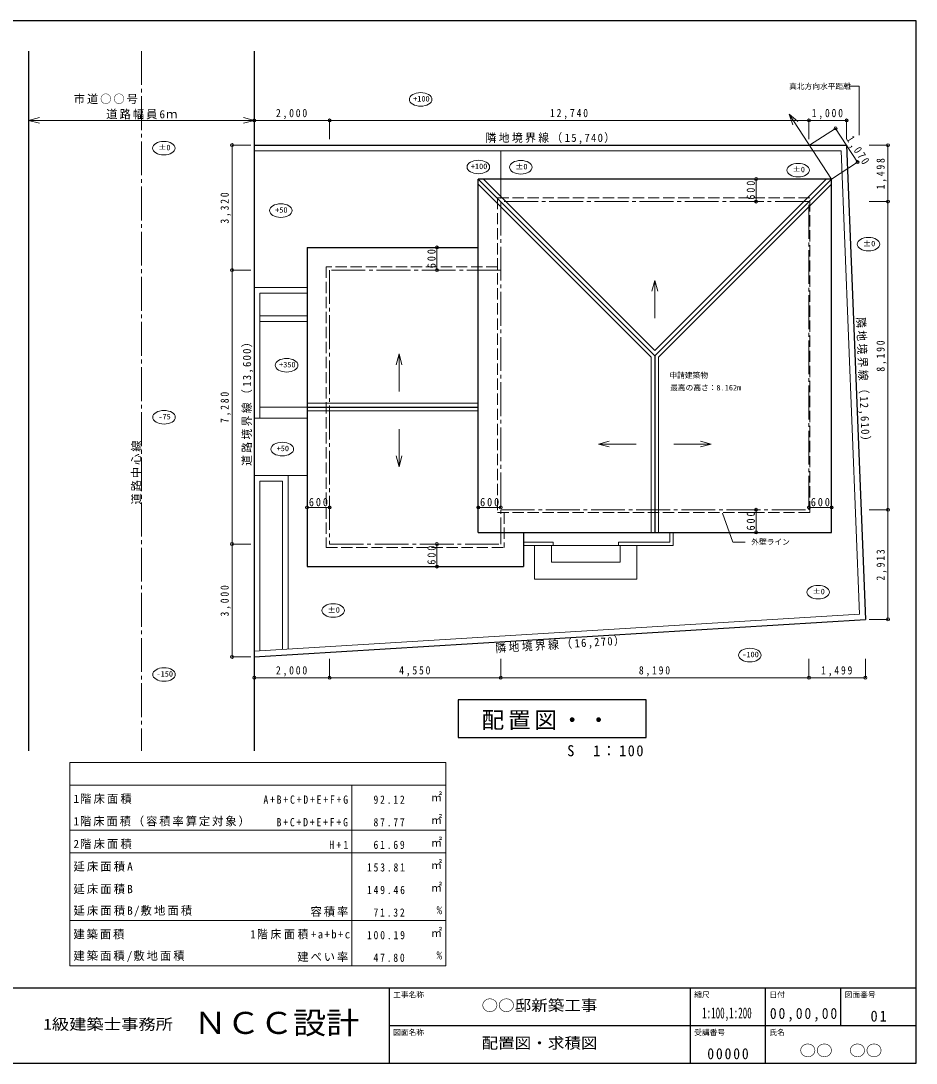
# Model space of a CAD drawing. Units: millimetres on the paper, enlarged 200 times, with parts at other scales. Extents: x -40000 to 40000, y -27700 to 27700.
# Drawn here: x -7589 to 40000, y -27700 to 27700 of the extents above; entities that cross this region are included whole.
import ezdxf
from ezdxf.enums import TextEntityAlignment as Align

# ---------------------------------------------------------------- set-up
doc = ezdxf.new("R2010")
doc.units = ezdxf.units.MM
doc.header["$LTSCALE"] = 200
doc.header["$PDMODE"] = 32
doc.header["$PDSIZE"] = 160
doc.linetypes.add('CHAIN2', pattern=[12, 9, -1, 1, -1])
doc.linetypes.add('DASHED3', pattern=[4, 3, -1])
for name, color, linetype, lineweight in [('0-0_基準線', 1, 'CHAIN2', 9), ('0-1_仕上げ', 7, 'Continuous', 25), ('0-5_見え掛り', 6, 'Continuous', 9), ('0-8_その他', 2, 'Continuous', 13), ('0-A_文字', 4, 'Continuous', 13), ('0-B_記号', 6, 'Continuous', 9), ('0-D_寸法', 4, 'Continuous', 9), ('F-1_図枠', 7, 'Continuous', 25)]:
    doc.layers.add(name, color=color, linetype=linetype, lineweight=lineweight)
doc.layers.add('F-A_文字', color=7, linetype='Continuous')
doc.styles.add('ＭＳ ゴシック', font='')
doc.styles.get('ＭＳ ゴシック').set_extended_font_data('MS Gothic')

msp = doc.modelspace()

# ---------------------------------------------------------------- linework, layer by layer
at = {"layer": '0-0_基準線'}
for p, q in [((34301.6, 18093.6), (17921.6, 18093.6)), ((17921.6, 18093.6), (17921.6, -106.4)), ((34301.6, 1713.6), (34301.6, 18093.6)), ((17921.6, 1713.6), (34301.6, 1713.6))]:
    msp.add_line(p, q, dxfattribs=at)
msp.add_lwpolyline([(17921.6, 14453.6), (8821.6, 14453.6), (8821.6, -106.4), (17921.6, -106.4)], dxfattribs=at)
at = {"layer": '0-1_仕上げ'}
for p, q in [((26111.6, 9903.6), (16721.6, 19293.6)), ((16721.6, 513.6), (16721.6, 19293.6)), ((17328.8, 19293.6), (16721.6, 19293.6)), ((35501.6, 513.6), (35501.6, 19293.6)), ((7621.6, 15653.6), (16721.6, 15653.6)), ((7621.6, 7173.6), (16721.6, 7173.6)), ((16721.6, 513.6), (35501.6, 513.6)), ((19121.6, 513.6), (19121.6, -1306.4))]:
    msp.add_line(p, q, dxfattribs=at)
at = {"layer": '0-1_仕上げ', "color": 4, "linetype": 'DASHED3', "lineweight": 9}
for p, q in [((34348.8, 1569.1), (34348.8, 18285.7)), ((8641.6, 14633.6), (8641.6, -286.4)), ((17741.6, 14633.6), (8641.6, 14633.6)), ((17741.6, 1569.1), (34348.8, 1569.1)), ((18101.6, 1569.1), (18101.6, -286.4)), ((8641.6, -286.4), (18101.6, -286.4))]:
    msp.add_line(p, q, dxfattribs=at)
at = {"layer": '0-1_仕上げ'}
for points in [[(35501.6, 19293.6), (17512.2, 19293.6), (17328.8, 19293.6)], [(35501.6, 19293.6), (26111.6, 9903.6), (26111.6, 513.6)], [(7621.6, 15653.6), (7621.6, -1306.4), (19121.6, -1306.4)]]:
    msp.add_lwpolyline(points, dxfattribs=at)
at = {"layer": '0-1_仕上げ', "color": 4, "linetype": 'DASHED3', "lineweight": 9}
msp.add_lwpolyline([(34348.8, 18285.7), (17741.6, 18285.7), (17741.6, 1569.1)], dxfattribs=at)
at = {"layer": '0-5_見え掛り', "color": 2, "lineweight": 13}
for p, q in [((25911.6, 9820.8), (16721.6, 19010.8)), ((26111.6, 10186.4), (17004.5, 19293.6)), ((35218.8, 19293.6), (26111.6, 10186.4)), ((35501.6, 19010.8), (26311.6, 9820.8)), ((25911.6, 9820.8), (25911.6, 513.6)), ((26311.6, 9820.8), (26311.6, 513.6)), ((7621.6, 7373.6), (16721.6, 7373.6)), ((7621.6, 6973.6), (16721.6, 6973.6)), ((26901.4, 513.6), (26901.4, -0.4)), ((27081.4, 513.6), (27081.4, -180.4)), ((19121.6, -0.4), (20711.4, -0.4)), ((19121.6, -180.4), (27081.4, -180.4)), ((19721.4, -180.4), (19721.4, -1980.4)), ((20621.4, -180.4), (20621.4, -1080.4)), ((20711.4, -180.4), (20711.4, -0.4)), ((24261.4, -180.4), (24261.4, -1080.4)), ((25161.4, -180.4), (25161.4, -1980.4)), ((20621.4, -1080.4), (24261.4, -1080.4)), ((19721.4, -1980.4), (25161.4, -1980.4))]:
    msp.add_line(p, q, dxfattribs=at)
msp.add_lwpolyline([(24171.4, -180.4), (24171.4, -0.4), (26901.4, -0.4)], dxfattribs=at)
at = {"layer": '0-8_その他', "color": 7, "lineweight": 25}
for p, q in [((-7178.4, 26093.6), (-7178.4, -11106.4)), ((4821.6, 26093.6), (4821.6, -11106.4)), ((4821.6, -6106.4), (37300.4, -4111.6))]:
    msp.add_line(p, q, dxfattribs=at)
at = {"layer": '0-8_その他', "color": 1, "linetype": 'CHAIN2', "lineweight": 9}
msp.add_line((-1178.4, 26093.6), (-1178.4, -11106.4), dxfattribs=at)
at = {"layer": '0-8_その他', "color": 134, "lineweight": 9}
msp.add_line((35501.6, 19293.6), (33258.6, 22747.6), dxfattribs=at)
at = {"layer": '0-8_その他', "color": 4, "lineweight": 9}
for q in [(33704.5, 22346.1), (33444, 22176.9)]:
    msp.add_line((33258.6, 22747.6), q, dxfattribs=at)
at = {"layer": '0-8_その他'}
for p, q in [((36013.3, 20788.7), (4821.6, 20793.6)), ((17921.6, 18253.6), (17921.6, 20791.5)), ((36013.3, 20788.7), (36989, -3830.1)), ((7621.6, 13523.6), (4821.6, 13523.6)), ((5121.6, 6573.6), (5121.6, 13223.6)), ((7621.6, 13223.6), (5121.6, 13223.6)), ((7621.6, 12023.6), (5121.6, 12023.6)), ((7621.6, 11723.6), (5121.6, 11723.6)), ((7621.6, 7173.6), (5121.6, 7173.6)), ((7621.6, 6573.6), (4821.6, 6573.6)), ((7621.6, 3533.6), (4821.6, 3533.6)), ((6621.6, 3533.6), (6621.6, -5695.3)), ((5121.6, 3233.6), (6321.6, 3233.6)), ((5121.6, -5787.4), (5121.6, 3233.6)), ((6321.6, 3233.6), (6321.6, -5713.7)), ((4821.6, -5805.8), (36989, -3830.1))]:
    msp.add_line(p, q, dxfattribs=at)
at = {"layer": '0-8_その他', "color": 7, "lineweight": 25}
msp.add_lwpolyline([(4821.6, 21093.6), (36301.6, 21088.6), (37300.4, -4111.6)], dxfattribs=at)
at = {"layer": '0-A_文字', "lineweight": 9}
for p, q in [((30262.8, -4.4), (29709.6, 1535.6)), ((30906.6, -8.7), (30265, -8.7))]:
    msp.add_line(p, q, dxfattribs=at)
msp.add_lwpolyline([(36472.2, 24219.4), (36963.1, 24219.4), (36963.1, 21616.5)], dxfattribs=at)
at = {"layer": '0-A_文字', "color": 2}
for centre in [(13663.5, 23524.1), (8.3, 20932.9), (16728.9, 19931.6), (18982.2, 19918.8), (33731.2, 19765.2), (6230.5, 17614.3), (37470.4, 15828.3), (6537.8, 9394.8), (21.6, 6629.4), (6307.3, 4939.4), (34787.4, -2665.5), (9009, -3642.5), (31157.8, -6011.5), (21.6, -7044.1)]:
    msp.add_ellipse(centre, major_axis=(600, 0), ratio=0.6, dxfattribs=at)
at = {"layer": '0-B_記号'}
for p, q in [((26111.6, 13903.6), (25956.3, 13324)), ((26111.6, 13903.6), (26266.9, 13324)), ((26111.6, 11903.6), (26111.6, 13903.6)), ((12511.6, 9993.6), (12356.3, 9414)), ((12511.6, 9993.6), (12666.9, 9414)), ((12511.6, 7993.6), (12511.6, 9993.6)), ((12511.6, 5993.6), (12511.6, 3993.6)), ((23111.6, 5208.6), (23691.2, 5363.9)), ((23111.6, 5208.6), (23691.2, 5053.3)), ((25111.6, 5208.6), (23111.6, 5208.6)), ((27111.6, 5208.6), (29111.6, 5208.6)), ((29111.6, 5208.6), (28532.1, 5363.9)), ((29111.6, 5208.6), (28532.1, 5053.3)), ((12511.6, 3993.6), (12356.3, 4573.2)), ((12511.6, 3993.6), (12666.9, 4573.2))]:
    msp.add_line(p, q, dxfattribs=at)
at = {"layer": '0-D_寸法'}
for p, q in [((-7178.4, 22408.2), (-6598.8, 22563.5)), ((-7178.4, 22408.2), (-6598.8, 22252.9)), ((4821.6, 22408.2), (4242.1, 22252.9)), ((4821.6, 22408.2), (4821.6, 21408.2)), ((4821.6, 22408.2), (8821.6, 22408.2)), ((8821.6, 22408.2), (8821.6, 21408.2)), ((8821.6, 22408.2), (34301.6, 22408.2)), ((34301.6, 22408.2), (34301.6, 21408.2)), ((34301.6, 22408.2), (36301.6, 22408.2)), ((36301.6, 22408.2), (36301.6, 21408.2)), ((35718.3, 21986.8), (34335.7, 21088.9)), ((35718.3, 21986.8), (36884.2, 20191.5)), ((3635, 21093.6), (4635, 21093.6)), ((3635, 14453.6), (3635, 21093.6)), ((38500.4, 21088.6), (37500.4, 21088.6)), ((38500.4, 18093.6), (38500.4, 21088.6)), ((36884.2, 20191.5), (35501.6, 19293.6)), ((31493.2, 18093.6), (31493.2, 19293.6)), ((38500.4, 18093.6), (37500.4, 18093.6)), ((38500.4, 1713.6), (38500.4, 18093.6)), ((14522.9, 14453.6), (14522.9, 15653.6)), ((3635, 14453.6), (4635, 14453.6)), ((3635, -106.4), (3635, 14453.6)), ((7621.6, 1836), (8821.6, 1836)), ((16721.6, 1836), (17921.6, 1836)), ((31493.2, 513.6), (31493.2, 1713.6)), ((34301.6, 1836), (35501.6, 1836)), ((38500.4, 1713.6), (37500.4, 1713.6)), ((38500.4, -4111.6), (38500.4, 1713.6)), ((3635, -106.4), (4635, -106.4)), ((3635, -6106.4), (3635, -106.4)), ((14522.9, -1306.4), (14522.9, -106.4)), ((38500.4, -4111.6), (37500.4, -4111.6)), ((3635, -6106.4), (4635, -6106.4)), ((4821.6, -7211.7), (4821.6, -6211.7)), ((8821.6, -7211.7), (8821.6, -6211.7)), ((17921.6, -7211.7), (17921.6, -6211.7)), ((34301.6, -7211.7), (34301.6, -6211.7)), ((37300.4, -7211.7), (37300.4, -6211.7)), ((4821.6, -7211.7), (8821.6, -7211.7)), ((8821.6, -7211.7), (17921.6, -7211.7)), ((17921.6, -7211.7), (34301.6, -7211.7)), ((34301.6, -7211.7), (37300.4, -7211.7))]:
    msp.add_line(p, q, dxfattribs=at)
msp.add_lwpolyline([(-7178.4, 22408.2), (4821.6, 22408.2), (4242.1, 22563.5)], dxfattribs=at)
for p in [(4821.6, 22408.2), (8821.6, 22408.2), (34301.6, 22408.2), (36301.6, 22408.2), (35718.3, 21986.8), (3635, 21093.6), (38500.4, 21088.6), (36884.2, 20191.5), (31493.2, 19293.6), (31493.2, 18093.6), (38500.4, 18093.6), (14522.9, 15653.6), (3635, 14453.6), (14522.9, 14453.6), (7621.6, 1836), (8821.6, 1836), (16721.6, 1836), (17921.6, 1836), (31493.2, 1713.6), (34301.6, 1836), (35501.6, 1836), (38500.4, 1713.6), (31493.2, 513.6), (3635, -106.4), (14522.9, -106.4), (14522.9, -1306.4), (38500.4, -4111.6), (3635, -6106.4), (4821.6, -7211.7), (8821.6, -7211.7), (17921.6, -7211.7), (34301.6, -7211.7), (37300.4, -7211.7)]:
    msp.add_point(p, dxfattribs=at)
at = {"layer": 'F-1_図枠'}
for p, q in [((15652.7, -8396.7), (15652.7, -10396.7)), ((25652.7, -8396.7), (15652.7, -8396.7)), ((25652.7, -10396.7), (25652.7, -8396.7)), ((15652.7, -10396.7), (25652.7, -10396.7)), ((-40000, -23700), (40000, -23700)), ((12000, -27700), (12000, -23700)), ((28000, -27700), (28000, -23700)), ((32000, -27700), (32000, -23700)), ((36000, -25700), (36000, -23700)), ((12000, -25700), (40000, -25700)), ((-40000, -27700), (40000, -27700))]:
    msp.add_line(p, q, dxfattribs=at)
at = {"layer": 'F-1_図枠', "color": 4, "lineweight": 9}
for p, q in [((15006, -12920.4), (-4994, -12920.4)), ((10006, -12942.6), (10006, -22520.4)), ((15006, -15320.4), (-4994, -15320.4)), ((15006, -16520.4), (-4994, -16520.4)), ((15006, -20120.4), (-4994, -20120.4))]:
    msp.add_line(p, q, dxfattribs=at)
at = {"layer": 'F-1_図枠'}
msp.add_lwpolyline([(40000, -27700), (40000, 27700), (-40000, 27700)], dxfattribs=at)
at = {"layer": 'F-1_図枠', "color": 4, "lineweight": 9}
msp.add_lwpolyline([(-4994, -22520.4), (15006, -22520.4), (15006, -11720.4), (-4994, -11720.4)], close=True, dxfattribs=at)

# ---------------------------------------------------------------- texts
at = {"layer": '0-A_文字', "style": 'ＭＳ ゴシック'}
for s, p in [('真北方向水平距離', (33246.1, 23986.3)), ('+100', (13263.5, 23324.1)), ('±0', (-291.7, 20732.9)), ('+100', (16328.9, 19731.6)), ('±0', (18682.2, 19718.8)), ('±0', (33431.2, 19565.2)), ('+50', (5930.5, 17414.3)), ('±0', (37170.4, 15628.3)), ('+350', (6137.8, 9194.8)), ('申請建築物', (26885.8, 8629.2)), ('最高の高さ：8.162m', (26923.3, 7968)), ('-75', (-278.4, 6429.4)), ('+50', (6007.3, 4739.4)), ('外壁ライン', (31236.8, -229.5)), ('±0', (34487.4, -2865.5)), ('±0', (8709, -3842.5)), ('-100', (30757.8, -6211.5)), ('-150', (-378.4, -7244.1))]:
    msp.add_text(s, height=293.3, dxfattribs=at).set_placement(p, align=Align.BOTTOM_LEFT)
at = {"layer": '0-A_文字', "color": 7, "char_height": 439.9, "attachment_point": 7, "style": 'ＭＳ ゴシック'}
for s, insert, rotation in [('\\T1.23;\\W0.95;隣地境界線（15,740）', (17111.6, 21151.7), 359.991), ('\\T1.23;\\W0.95;隣地境界線（12,610）', (36724.3, 11938.2), 272.27), ('\\T1.23;\\W0.95;道路境界線（13,600）', (4761.6, 4043.6), 90), ('\\T1.23;\\W0.95;隣地境界線（16,270）', (17658, -5979.2), 3.515)]:
    msp.add_mtext(s, dxfattribs=dict(at, insert=insert, rotation=rotation))
at = {"layer": '0-D_寸法', "color": 7, "char_height": 439.9, "attachment_point": 7, "style": 'ＭＳ ゴシック'}
for s, insert in [('\\T1.17;市道○○号', (-4777, 23274.3)), ('\\T1.18;道路幅員6ｍ', (-3053.4, 22468.2)), ('\\T1.38;\\W0.85;2,000', (5971.6, 22468.2)), ('\\T1.39;\\W0.85;12,740', (20536.6, 22468.2)), ('\\T1.38;\\W0.85;1,000', (34451.6, 22468.2)), ('\\T1.38;\\W0.9;600', (7721.6, 1896)), ('\\T1.38;\\W0.9;600', (16821.6, 1896)), ('\\T1.38;\\W0.9;600', (34401.6, 1896)), ('\\T1.38;\\W0.85;2,000', (5971.6, -7151.7)), ('\\T1.38;\\W0.85;4,550', (12521.6, -7151.7)), ('\\T1.38;\\W0.85;8,190', (25261.6, -7151.7)), ('\\T1.38;\\W0.85;1,499', (34951, -7151.7))]:
    msp.add_mtext(s, dxfattribs=dict(at, insert=insert))
for s, insert, rotation in [('\\T1.38;\\W0.85;1,070', (36181.4, 21352.3), 303), ('\\T1.38;\\W0.85;1,498', (38440.4, 18741.1), 90), ('\\T1.38;\\W0.9;600', (31433.2, 18193.6), 90), ('\\T1.38;\\W0.85;3,320', (3575, 16923.6), 90), ('\\T1.38;\\W0.9;600', (14462.9, 14553.6), 90), ('\\T1.38;\\W0.85;8,190', (38440.4, 9053.6), 90), ('\\T1.38;\\W0.85;7,280', (3575, 6323.6), 90), ('\\T1.17;道路中心線', (-1178.4, 1989.3), 90), ('\\T1.38;\\W0.9;600', (31433.2, 613.6), 90), ('\\T1.38;\\W0.9;600', (14462.9, -1206.4), 90), ('\\T1.38;\\W0.85;2,913', (38440.4, -2049), 90), ('\\T1.38;\\W0.85;3,000', (3575, -3956.4), 90)]:
    msp.add_mtext(s, dxfattribs=dict(at, insert=insert, rotation=rotation))
at = {"layer": 'F-A_文字', "style": 'ＭＳ ゴシック'}
for s, p in [('㎡', (14206, -13920.4)), ('㎡', (14206, -15120.4)), ('㎡', (14206, -16320.4)), ('㎡', (14206, -17520.4)), ('㎡', (14206, -18720.4)), ('%', (14506, -19920.4)), ('㎡', (14206, -21120.4)), ('%', (14506, -22320.4))]:
    msp.add_text(s, height=439.9, dxfattribs=at).set_placement(p, align=Align.BOTTOM_LEFT)
at = {"layer": 'F-A_文字', "color": 4, "style": 'ＭＳ ゴシック'}
for s, p in [('工事名称', (12200, -24300)), ('縮尺', (28200, -24300)), ('日付', (32200, -24300)), ('図面番号', (36200, -24300)), ('図面名称', (12200, -26300)), ('受講番号', (28200, -26300)), ('氏名', (32200, -26300))]:
    msp.add_text(s, height=293.3, dxfattribs=at).set_placement(p, align=Align.BOTTOM_LEFT)
at = {"layer": 'F-A_文字', "style": 'ＭＳ ゴシック'}
for s, width, p in [('○○邸新築工事', 1.1, (16900, -25100)), ('1:100,1:200', 0.6, (28625, -25500)), ('1級建築士事務所', 1.15, (-6400, -26100)), ('配置図・求積図', 1.1, (16900, -27100)), ('○○\u3000○○', 1.1, (33800, -27500))]:
    msp.add_text(s, height=586.5, dxfattribs=dict(at, width=width)).set_placement(p, align=Align.BOTTOM_LEFT)
at = {"layer": 'F-A_文字', "color": 2, "style": 'ＭＳ ゴシック', "width": 1.1}
msp.add_text('ＮＣＣ設計', height=1173, dxfattribs=at).set_placement((1600, -26500), align=Align.BOTTOM_LEFT)
at = {"layer": 'F-A_文字', "color": 3, "insert": (16902.7, -9996.7), "char_height": 879.8, "attachment_point": 7, "style": 'ＭＳ ゴシック'}
msp.add_mtext('\\T1.17;配置図・・', dxfattribs=at)
at = {"layer": 'F-A_文字', "attachment_point": 7, "style": 'ＭＳ ゴシック'}
for s, insert, char_height in [('\\T1.21;\\W0.95;S\u30001：100', (21452.7, -11396.7), 586.5), ('\\T1.19;1階床面積', (-4794, -13920.4), 439.9), ('\\T1.39;\\W0.85;A+B+C+D+E+F+G', (5306, -13920.4), 439.9), ('\\T1.38;\\W0.85;92.12', (11156, -13920.4), 439.9), ('\\T1.17;1階床面積（容積率算定対象）', (-4794, -15120.4), 439.9), ('\\T1.39;\\W0.85;B+C+D+E+F+G', (6006, -15120.4), 439.9), ('\\T1.38;\\W0.85;87.77', (11156, -15120.4), 439.9), ('\\T1.19;2階床面積', (-4794, -16320.4), 439.9), ('\\T1.38;\\W0.9;H+1', (8806, -16320.4), 439.9), ('\\T1.38;\\W0.85;61.69', (11156, -16320.4), 439.9), ('\\T1.19;延床面積A', (-4794, -17520.4), 439.9), ('\\T1.39;\\W0.85;153.81', (10806, -17520.4), 439.9), ('\\T1.19;延床面積B', (-4794, -18720.4), 439.9), ('\\T1.39;\\W0.85;149.46', (10806, -18720.4), 439.9), ('\\T1.19;延床面積B/敷地面積', (-4794, -19920.4), 439.9), ('\\T1.17;容積率', (7806, -19920.4), 439.9), ('\\T1.38;\\W0.85;71.32', (11156, -19920.4), 439.9), ('\\T1.17;建築面積', (-4794, -21120.4), 439.9), ('\\T1.26;\\W0.95;1階床面積+a+b+c', (4606, -21120.4), 439.9), ('\\T1.39;\\W0.85;100.19', (10806, -21120.4), 439.9), ('\\T1.18;建築面積/敷地面積', (-4794, -22320.4), 439.9), ('\\T1.17;建ぺい率', (7106, -22320.4), 439.9), ('\\T1.38;\\W0.85;47.80', (11156, -22320.4), 439.9), ('\\T1.28;\\W0.9;00,00,00', (32225, -25500), 586.5), ('\\T1.27;\\W0.95;01', (37575, -25500), 586.5), ('\\T1.28;\\W0.9;00000', (28900, -27500), 586.5)]:
    msp.add_mtext(s, dxfattribs=dict(at, insert=insert, char_height=char_height))

doc.saveas('drawing.dxf')
